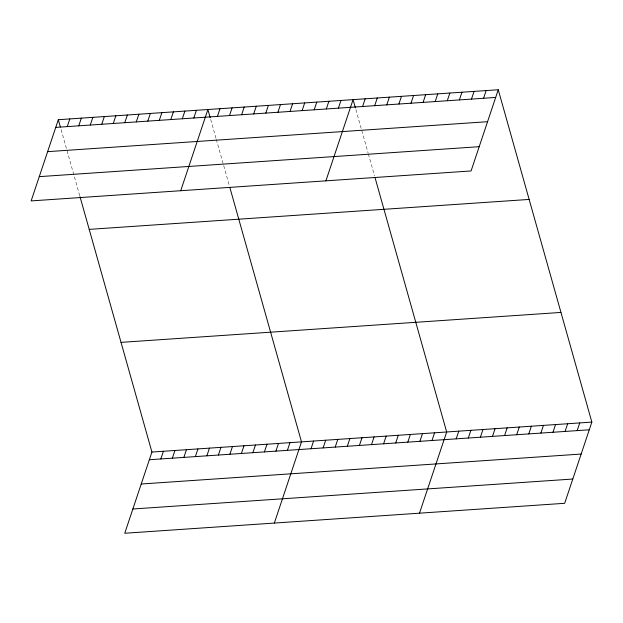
<?xml version="1.0" encoding="UTF-8"?>
<svg xmlns="http://www.w3.org/2000/svg" width="623" height="623" viewBox="0 0 623 623"><rect width="100%" height="100%" fill="white"/><g stroke="black" fill="none" stroke-linecap="round" stroke-linejoin="round"><path stroke-width="0.47" stroke-dasharray="3.12 2.34" d="M355.881 109.609L368.131 153.11M368.388 154.021L374.516 175.772M210.706 119.491L216.064 138.524M216.321 139.427L229.591 186.565M61.124 129.67L79.76 195.84"/><path stroke-width="0.93" d="M58.321 119.702L31.15 200.902L471.081 170.951L498.252 89.751L58.321 119.702L60.361 126.952M67.253 126.609L69.823 118.915M78.755 125.83L81.333 118.136M90.265 125.044L92.835 117.35M101.767 124.265L104.345 116.571M113.277 123.479L115.847 115.785M124.779 122.7L127.357 114.998M136.289 121.913L138.859 114.219M147.791 121.127L150.369 113.433M159.301 120.348L161.871 112.654M170.803 119.561L173.381 111.867M182.305 118.783L184.883 111.089M193.815 117.996L196.393 110.302M180.725 190.716L207.895 109.516L210.192 117.677M217.419 116.392L219.997 108.698M229.513 115.567L232.091 107.872M241.615 114.741L244.193 107.047M253.717 113.916L256.287 106.222M80.017 196.743L151.919 452.049L124.748 533.249L564.679 503.298L591.85 422.098L498.252 89.751M265.811 113.098L268.388 105.404M160.851 458.956L163.428 451.262M277.913 112.272L280.482 104.578M172.361 458.178L174.931 450.484M290.007 111.447L292.584 103.753M183.863 457.391L186.441 449.697M302.108 110.621L304.678 102.927M195.365 456.612L197.943 448.91M314.202 109.804L316.78 102.11M206.875 455.826L209.453 448.132M326.304 108.978L328.874 101.284M218.377 455.039L220.955 447.345M338.398 108.153L340.976 100.459M229.887 454.26L232.465 446.566M325.907 180.834L353.07 99.633L355.367 107.795M241.389 453.474L243.967 445.78M362.594 106.51L365.171 98.816M252.899 452.695L255.477 445.001M374.696 105.684L377.265 97.99M264.401 451.909L266.979 444.215M386.79 104.859L389.367 97.165M275.911 451.13L278.481 443.428M398.891 104.033L401.461 96.339M287.413 450.343L289.991 442.649M410.985 103.216L413.563 95.514M274.33 523.063L301.493 441.863L229.848 187.468M423.087 102.39L425.657 94.696M311.017 448.739L313.595 441.037M435.181 101.565L437.759 93.871M323.119 447.914L325.689 440.22M447.283 100.739L449.861 93.045M335.213 447.088L337.791 439.394M459.377 99.921L461.955 92.22M347.315 446.263L349.892 438.569M471.479 99.096L474.056 91.402M359.409 445.445L361.986 437.743M483.573 98.27L486.15 90.576M371.51 444.62L374.088 436.925M383.604 443.794L386.182 436.1M395.706 442.969L398.284 435.275M407.808 442.151L410.378 434.449M419.902 441.325L422.48 433.631M432.004 440.5L434.574 432.806M419.505 513.181L446.675 431.98L375.023 177.586M456.2 438.849L458.769 431.155M468.294 438.031L470.871 430.337M480.395 437.206L482.965 429.512M492.489 436.38L495.067 428.686M504.591 435.555L507.161 427.861M516.685 434.737L519.263 427.043M528.787 433.912L531.357 426.218M540.881 433.086L543.458 425.392M552.983 432.261L555.552 424.567M565.077 431.443L567.654 423.749M577.178 430.618L579.748 422.924M55.743 127.396L495.674 97.445M47.628 151.654L487.56 121.703M39.265 176.644L479.196 146.693M89.206 229.373L529.137 199.43M121.033 342.37L560.965 312.427M151.919 452.049L591.85 422.098M149.349 459.743L589.272 429.792M141.226 484.001L581.158 454.05M132.87 508.991L572.794 479.04"/></g></svg>
